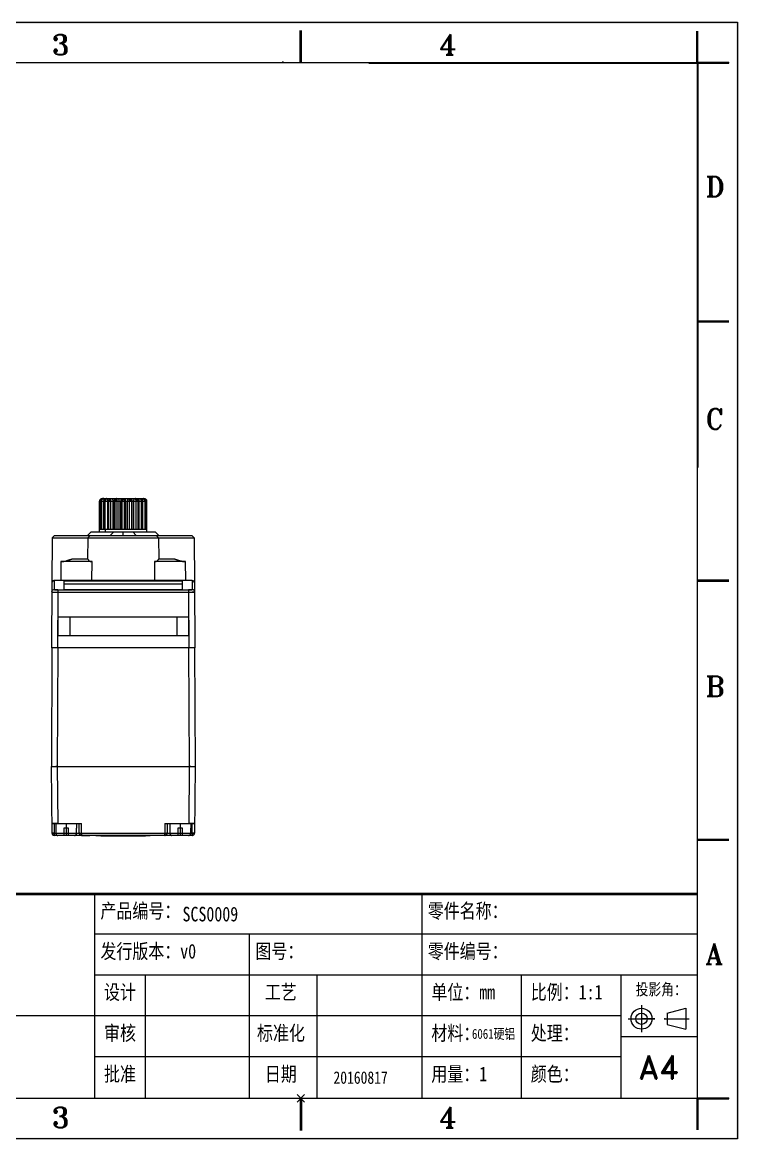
# Model space of a CAD drawing. Header units: inches. Extents: x 759 to 899, y 139 to 233.
# Drawn here: x 839 to 899.2, y 138.8 to 232.7 of the extents above; entities that cross this region are included whole.
import ezdxf

# ---------------------------------------------------------------- set-up
doc = ezdxf.new("R2010")
doc.units = ezdxf.units.IN
doc.header["$LTSCALE"] = 1.21
doc.header["$MEASUREMENT"] = 0
doc.header["$PDMODE"] = 3
doc.header["$PDSIZE"] = 0.3125
doc.layers.get('0').update_dxf_attribs({"linetype": 'CONTINUOUS'})
doc.layers.add('Layer1', color=7, linetype='CONTINUOUS')
doc.layers.add('图框', color=7, linetype='CONTINUOUS', lineweight=30)
doc.styles.add('ROMAND', font='romand.shx')
doc.styles.add('ROMANT', font='romant.shx')
doc.styles.get("Standard").update_dxf_attribs({"font": 'txt', "width": 0.8})

msp = doc.modelspace()

# ---------------------------------------------------------------- hatches: boundary and pattern name
at = {"lineweight": -3}
h = msp.add_hatch(color=256, dxfattribs=at)
h.paths.add_polyline_path([(758.965, 232.731), (899.19, 232.731), (899.19, 138.756), (758.965, 138.756)])
h.paths.add_polyline_path([(759.064, 232.632), (899.091, 232.632), (899.091, 138.854), (759.064, 138.854)], flags=16)
for points in [[(895.844, 231.993), (895.745, 231.993), (895.745, 229.385), (895.844, 229.385)], [(898.452, 229.385), (895.844, 229.385), (895.844, 229.287), (898.452, 229.287)], [(895.844, 142.102), (895.745, 142.102), (895.745, 139.494), (895.844, 139.494)], [(898.452, 142.2), (895.844, 142.2), (895.844, 142.102), (898.452, 142.102)]]:
    msp.add_hatch(color=256, dxfattribs=at).paths.add_polyline_path(points)

# ---------------------------------------------------------------- linework, layer by layer
for p, q in [((758.965, 232.731), (899.19, 232.731)), ((899.19, 232.731), (899.19, 138.756)), ((862.399, 229.336), (862.399, 232.042)), ((862.498, 229.336), (862.498, 232.042)), ((895.745, 229.385), (895.745, 231.993)), ((895.844, 229.287), (895.844, 231.993)), ((860.985, 229.385), (860.886, 229.385)), ((895.745, 229.385), (898.452, 229.385)), ((898.452, 229.287), (898.452, 229.385)), ((895.844, 229.287), (898.452, 229.287)), ((895.745, 207.613), (898.452, 207.613)), ((895.745, 207.515), (898.452, 207.515)), ((895.745, 185.792), (898.452, 185.792)), ((895.745, 185.694), (898.452, 185.694)), ((895.745, 163.972), (898.452, 163.972)), ((895.745, 163.873), (898.452, 163.873)), ((872.621, 159.42), (872.621, 142.2)), ((895.745, 155.976), (845.086, 155.976)), ((858.121, 152.532), (858.121, 155.976)), ((895.745, 152.532), (845.086, 152.532)), ((849.355, 152.532), (849.355, 142.2)), ((858.108, 152.532), (858.108, 142.2)), ((863.783, 152.532), (863.783, 142.2)), ((880.985, 152.532), (880.985, 142.2)), ((889.349, 152.532), (889.349, 142.2)), ((891.1, 149.981), (891.1, 147.727)), ((893.271, 149.331), (894.826, 149.735)), ((894.826, 149.735), (894.826, 147.973)), ((889.349, 149.088), (807.281, 149.088)), ((889.973, 148.854), (892.227, 148.854)), ((892.227, 148.854), (891.1, 148.854)), ((893.005, 148.854), (895.108, 148.854)), ((893.087, 148.854), (893.049, 148.854)), ((893.271, 149.331), (893.271, 148.378)), ((893.271, 148.378), (894.826, 147.973)), ((889.349, 147.366), (895.745, 147.366)), ((889.349, 145.644), (845.086, 145.644)), ((862.399, 142.151), (862.399, 139.445)), ((862.498, 142.151), (862.498, 139.445)), ((895.745, 142.102), (895.745, 139.494)), ((895.745, 142.102), (898.452, 142.102)), ((895.844, 142.2), (895.844, 139.494)), ((895.844, 142.2), (898.452, 142.2)), ((898.452, 142.102), (898.452, 142.2)), ((899.19, 138.756), (758.965, 138.756))]:
    msp.add_line(p, q, dxfattribs=at)
at = {"color": 0, "linetype": 'Continuous'}
for p, q in [((845.505, 189.833), (845.505, 192.433)), ((845.505, 192.433), (849.505, 192.433)), ((845.549, 192.433), (845.549, 190.033)), ((845.598, 190.033), (845.598, 192.433)), ((845.619, 190.033), (845.619, 192.433)), ((845.671, 192.433), (845.671, 190.033)), ((845.867, 192.633), (845.785, 192.633)), ((845.833, 192.632), (845.845, 192.633)), ((845.845, 192.633), (845.833, 192.632)), ((845.868, 190.033), (845.868, 192.433)), ((845.869, 192.633), (849.225, 192.633)), ((845.874, 190.033), (845.874, 192.433)), ((845.921, 192.623), (845.916, 192.616)), ((845.938, 192.633), (845.921, 192.623)), ((845.921, 192.623), (845.933, 192.632)), ((845.933, 192.632), (845.938, 192.633)), ((845.972, 192.433), (845.972, 190.033)), ((846.113, 192.633), (846.088, 192.632)), ((846.193, 192.433), (846.193, 190.033)), ((846.288, 190.033), (846.288, 192.433)), ((846.423, 192.433), (846.423, 190.033)), ((846.473, 192.624), (846.492, 192.633)), ((846.477, 192.628), (846.473, 192.624)), ((846.493, 192.633), (846.475, 192.632)), ((846.492, 192.633), (846.477, 192.628)), ((846.569, 192.632), (846.561, 192.633)), ((846.561, 192.633), (846.569, 192.632)), ((846.631, 192.433), (846.631, 190.033)), ((846.761, 190.033), (846.761, 192.433)), ((846.822, 190.033), (846.822, 192.433)), ((846.939, 192.628), (846.908, 192.613)), ((846.973, 192.633), (846.939, 192.628)), ((846.973, 192.633), (846.976, 192.619)), ((846.976, 192.619), (846.973, 192.633)), ((846.977, 192.599), (846.976, 192.619)), ((846.976, 192.614), (846.977, 192.599)), ((846.977, 192.599), (846.977, 192.587)), ((846.977, 192.587), (846.977, 192.599)), ((846.979, 192.537), (846.98, 192.433)), ((846.98, 192.433), (846.979, 192.537)), ((846.98, 192.433), (846.98, 190.033)), ((847.056, 192.629), (847.03, 192.633)), ((847.03, 192.633), (847.056, 192.629)), ((847.154, 190.033), (847.154, 192.433)), ((847.299, 190.033), (847.299, 192.433)), ((847.422, 190.033), (847.422, 192.433)), ((847.469, 192.614), (847.454, 192.591)), ((847.495, 192.632), (847.469, 192.614)), ((847.495, 192.632), (847.505, 192.633)), ((847.505, 192.633), (847.532, 192.622)), ((847.514, 192.632), (847.505, 192.633)), ((847.532, 192.622), (847.514, 192.632)), ((847.532, 192.622), (847.541, 192.614)), ((847.541, 192.614), (847.555, 192.592)), ((847.596, 192.623), (847.545, 192.633)), ((847.545, 192.633), (847.596, 192.623)), ((847.588, 192.433), (847.588, 190.033)), ((847.711, 190.033), (847.711, 192.433)), ((847.856, 190.033), (847.856, 192.433)), ((848.03, 192.433), (848.032, 192.573)), ((848.032, 192.573), (848.03, 192.433)), ((848.03, 190.033), (848.03, 192.433)), ((848.032, 192.573), (848.035, 192.624)), ((848.033, 192.603), (848.032, 192.573)), ((848.034, 192.613), (848.033, 192.603)), ((848.035, 192.624), (848.034, 192.613)), ((848.035, 192.624), (848.037, 192.633)), ((848.037, 192.633), (848.035, 192.624)), ((848.037, 192.633), (848.07, 192.628)), ((848.07, 192.628), (848.102, 192.614)), ((848.188, 192.433), (848.188, 190.033)), ((848.249, 190.033), (848.249, 192.433)), ((848.379, 192.433), (848.379, 190.033)), ((848.533, 192.627), (848.517, 192.633)), ((848.517, 192.633), (848.532, 192.628)), ((848.54, 192.622), (848.533, 192.627)), ((848.533, 192.627), (848.54, 192.622)), ((848.553, 192.605), (848.54, 192.622)), ((848.54, 192.622), (848.553, 192.605)), ((848.567, 192.571), (848.554, 192.603)), ((848.554, 192.603), (848.568, 192.571)), ((848.587, 190.033), (848.587, 192.433)), ((848.722, 192.433), (848.721, 192.444)), ((848.722, 192.433), (848.722, 190.033)), ((848.817, 192.433), (848.817, 190.033)), ((849.038, 190.033), (849.038, 192.433)), ((849.077, 192.632), (849.072, 192.633)), ((849.072, 192.633), (849.077, 192.632)), ((849.088, 192.623), (849.077, 192.632)), ((849.077, 192.632), (849.088, 192.623)), ((849.088, 192.623), (849.094, 192.616)), ((849.127, 192.487), (849.136, 192.433)), ((849.136, 192.433), (849.136, 190.033)), ((849.142, 190.033), (849.142, 192.433)), ((849.177, 192.632), (849.165, 192.633)), ((849.165, 192.633), (849.177, 192.632)), ((849.251, 192.632), (849.316, 192.618)), ((849.316, 192.618), (849.362, 192.596)), ((849.339, 190.033), (849.339, 192.433)), ((849.381, 192.487), (849.391, 192.435)), ((849.391, 192.433), (849.391, 190.033)), ((849.412, 192.433), (849.411, 192.447)), ((849.412, 190.033), (849.412, 192.433)), ((849.461, 190.033), (849.461, 192.433)), ((849.505, 192.433), (849.504, 192.445)), ((849.505, 189.833), (849.505, 192.433)), ((844.805, 189.833), (844.505, 189.533)), ((844.805, 189.833), (850.205, 189.833)), ((849.505, 190.033), (845.505, 190.033)), ((846.021, 189.833), (846.021, 190.033)), ((846.705, 189.833), (846.405, 189.533)), ((847.505, 189.533), (847.505, 189.833)), ((848.305, 189.833), (848.605, 189.533)), ((850.205, 189.833), (850.505, 189.533)), ((841.524, 189.333), (841.504, 185.534)), ((841.725, 189.533), (841.524, 189.333)), ((841.524, 189.333), (853.486, 189.333)), ((841.725, 189.533), (853.285, 189.533)), ((844.524, 189.333), (844.514, 187.533)), ((844.725, 189.533), (844.524, 189.333)), ((850.285, 189.533), (850.486, 189.333)), ((850.486, 189.333), (850.496, 187.533)), ((853.285, 189.533), (853.486, 189.333)), ((853.486, 189.333), (853.506, 185.534)), ((842.254, 187.333), (842.246, 185.733)), ((842.431, 187.344), (842.254, 187.333)), ((842.254, 187.333), (842.431, 187.344)), ((844.883, 187.333), (842.254, 187.333)), ((844.541, 187.533), (843.169, 187.533)), ((844.876, 185.733), (844.883, 187.333)), ((850.127, 187.333), (850.134, 185.733)), ((852.756, 187.333), (850.127, 187.333)), ((850.338, 187.379), (850.276, 187.353)), ((850.393, 187.419), (850.359, 187.392)), ((850.359, 187.392), (850.393, 187.419)), ((850.393, 187.419), (850.423, 187.451)), ((851.841, 187.533), (850.468, 187.533)), ((852.756, 187.333), (852.58, 187.343)), ((852.58, 187.343), (852.756, 187.333)), ((852.763, 185.733), (852.756, 187.333)), ((841.504, 185.534), (841.475, 180.083)), ((841.704, 185.732), (841.7, 184.987)), ((841.704, 185.733), (841.704, 185.732)), ((853.306, 185.733), (841.704, 185.733)), ((853.306, 185.732), (841.704, 185.732)), ((842.505, 185.675), (842.505, 184.994)), ((852.505, 185.675), (842.505, 185.675)), ((842.505, 185.476), (852.505, 185.476)), ((852.505, 184.994), (852.505, 185.675)), ((853.306, 185.733), (853.306, 185.732)), ((853.306, 185.732), (853.31, 184.987)), ((853.506, 185.534), (853.535, 180.083)), ((841.517, 184.781), (841.5, 184.789)), ((841.5, 184.789), (841.517, 184.781)), ((841.702, 184.983), (841.7, 184.987)), ((841.7, 184.987), (841.701, 184.983)), ((842, 184.755), (841.975, 180.083)), ((842, 184.953), (842, 184.755)), ((842, 184.953), (853.01, 184.953)), ((842, 184.755), (853.01, 184.755)), ((842.505, 184.994), (852.505, 184.994)), ((853.01, 184.953), (853.01, 184.755)), ((853.01, 184.755), (853.035, 180.083)), ((853.309, 184.762), (853.364, 184.766)), ((853.364, 184.766), (853.309, 184.762)), ((853.364, 184.766), (853.401, 184.769)), ((853.401, 184.769), (853.364, 184.766)), ((853.401, 184.769), (853.445, 184.773)), ((853.445, 184.773), (853.401, 184.769)), ((853.445, 184.773), (853.469, 184.775)), ((853.469, 184.775), (853.445, 184.773)), ((853.469, 184.775), (853.493, 184.781)), ((853.493, 184.781), (853.469, 184.775)), ((853.493, 184.781), (853.51, 184.789)), ((853.51, 184.789), (853.493, 184.781)), ((842.005, 182.683), (842.005, 181.083)), ((842.005, 182.683), (853.005, 182.683)), ((843.005, 182.683), (843.005, 181.083)), ((852.005, 182.683), (852.005, 181.083)), ((853.005, 182.683), (853.005, 181.083)), ((853.005, 181.083), (842.005, 181.083)), ((841.505, 180.083), (841.461, 170.083)), ((853.535, 180.083), (841.475, 180.083)), ((841.492, 180.083), (841.477, 180.083)), ((841.549, 180.083), (841.492, 180.083)), ((841.566, 180.083), (841.549, 180.083)), ((841.589, 180.083), (841.566, 180.083)), ((841.62, 180.083), (841.589, 180.083)), ((841.624, 180.083), (841.62, 180.083)), ((841.636, 180.083), (841.624, 180.083)), ((841.702, 180.083), (841.636, 180.083)), ((841.753, 180.083), (841.702, 180.083)), ((841.822, 180.083), (841.753, 180.083)), ((841.846, 180.083), (841.822, 180.083)), ((841.932, 180.083), (841.846, 180.083)), ((841.943, 180.083), (841.932, 180.083)), ((841.975, 180.083), (841.943, 180.083)), ((842.005, 180.083), (841.961, 170.083)), ((853.005, 180.083), (853.049, 170.083)), ((853.067, 180.083), (853.035, 180.083)), ((853.078, 180.083), (853.067, 180.083)), ((853.164, 180.083), (853.078, 180.083)), ((853.188, 180.083), (853.164, 180.083)), ((853.256, 180.083), (853.188, 180.083)), ((853.308, 180.083), (853.256, 180.083)), ((853.374, 180.083), (853.308, 180.083)), ((853.386, 180.083), (853.374, 180.083)), ((853.39, 180.083), (853.386, 180.083)), ((853.421, 180.083), (853.39, 180.083)), ((853.444, 180.083), (853.421, 180.083)), ((853.461, 180.083), (853.444, 180.083)), ((853.488, 180.083), (853.461, 180.083)), ((853.517, 180.083), (853.488, 180.083)), ((853.505, 180.083), (853.549, 170.083)), ((853.535, 180.083), (853.517, 180.083)), ((841.454, 170.083), (853.556, 170.083)), ((841.454, 170.083), (841.503, 164.481)), ((841.454, 170.083), (841.461, 170.083)), ((841.461, 170.083), (841.471, 170.083)), ((841.471, 170.083), (841.476, 170.083)), ((841.476, 170.083), (841.484, 170.083)), ((841.484, 170.083), (841.521, 170.083)), ((841.521, 170.083), (841.826, 170.083)), ((841.826, 170.083), (841.911, 170.083)), ((841.832, 170.083), (841.827, 170.083)), ((841.918, 170.083), (841.832, 170.083)), ((841.911, 170.083), (841.954, 170.083)), ((841.954, 170.083), (841.918, 170.083)), ((841.954, 170.083), (841.996, 165.283)), ((841.961, 170.083), (841.954, 170.083)), ((853.056, 170.083), (853.014, 165.283)), ((853.056, 170.083), (853.049, 170.083)), ((853.056, 170.083), (853.099, 170.083)), ((853.092, 170.083), (853.056, 170.083)), ((853.178, 170.083), (853.092, 170.083)), ((853.099, 170.083), (853.184, 170.083)), ((853.183, 170.083), (853.178, 170.083)), ((853.184, 170.083), (853.489, 170.083)), ((853.489, 170.083), (853.534, 170.083)), ((853.556, 170.083), (853.507, 164.481)), ((853.534, 170.083), (853.539, 170.083)), ((853.539, 170.083), (853.549, 170.083)), ((853.549, 170.083), (853.554, 170.083)), ((841.496, 165.283), (844.005, 165.283)), ((841.513, 165.283), (841.496, 165.283)), ((841.703, 164.483), (841.503, 164.481)), ((841.503, 164.481), (841.513, 164.481)), ((841.868, 165.283), (841.513, 165.283)), ((841.513, 164.481), (841.562, 164.482)), ((841.562, 164.482), (841.642, 164.483)), ((841.642, 164.483), (841.703, 164.483)), ((841.696, 165.283), (841.703, 164.483)), ((841.703, 164.483), (841.853, 164.483)), ((841.703, 164.283), (841.703, 164.483)), ((841.703, 164.483), (841.703, 164.435)), ((841.83, 165.283), (841.83, 164.883)), ((841.853, 164.883), (841.83, 164.883)), ((841.853, 164.433), (841.853, 164.883)), ((841.996, 165.283), (841.868, 165.283)), ((842.905, 164.883), (842.505, 164.883)), ((842.505, 164.883), (842.505, 164.283)), ((842.505, 164.483), (842.905, 164.483)), ((842.705, 165.283), (842.705, 164.283)), ((842.905, 164.283), (842.905, 164.883)), ((843.58, 164.883), (843.557, 164.883)), ((843.557, 164.883), (843.557, 164.433)), ((843.557, 164.483), (843.805, 164.483)), ((843.58, 165.283), (843.58, 164.883)), ((843.805, 164.483), (843.805, 165.283)), ((843.814, 164.483), (843.864, 164.482)), ((843.864, 164.482), (843.814, 164.483)), ((843.864, 164.482), (843.944, 164.481)), ((843.946, 165.283), (844.001, 165.283)), ((844.001, 165.283), (844.005, 165.283)), ((844.005, 164.283), (844.005, 165.283)), ((844.005, 164.481), (851.005, 164.481)), ((844.005, 164.481), (844.005, 164.433)), ((851.005, 165.283), (853.514, 165.283)), ((851.005, 165.283), (851.005, 164.283)), ((851.005, 165.283), (851.009, 165.283)), ((851.005, 164.434), (851.005, 164.481)), ((851.009, 165.283), (851.063, 165.283)), ((851.066, 164.481), (851.146, 164.482)), ((851.146, 164.482), (851.196, 164.483)), ((851.196, 164.483), (851.146, 164.482)), ((851.205, 165.283), (851.205, 164.483)), ((851.205, 164.483), (851.453, 164.483)), ((851.43, 165.283), (851.43, 164.883)), ((851.453, 164.883), (851.43, 164.883)), ((851.453, 164.433), (851.453, 164.883)), ((852.505, 164.883), (852.105, 164.883)), ((852.105, 164.883), (852.105, 164.283)), ((852.105, 164.483), (852.505, 164.483)), ((852.305, 165.283), (852.305, 164.283)), ((852.505, 164.283), (852.505, 164.883)), ((853.142, 165.283), (853.014, 165.283)), ((853.497, 165.283), (853.142, 165.283)), ((853.18, 164.883), (853.157, 164.883)), ((853.157, 164.883), (853.157, 164.433)), ((853.157, 164.483), (853.307, 164.483)), ((853.18, 165.283), (853.18, 164.883)), ((853.307, 164.483), (853.314, 165.283)), ((853.507, 164.481), (853.307, 164.483)), ((853.307, 164.483), (853.307, 164.283)), ((853.307, 164.436), (853.307, 164.483)), ((853.307, 164.483), (853.368, 164.483)), ((853.368, 164.483), (853.448, 164.482)), ((853.448, 164.482), (853.497, 164.481)), ((853.514, 165.283), (853.497, 165.283)), ((853.497, 164.481), (853.507, 164.481)), ((841.703, 164.409), (841.703, 164.355)), ((841.703, 164.355), (841.703, 164.342)), ((841.703, 164.331), (841.703, 164.304)), ((843.402, 164.283), (841.703, 164.283)), ((842.505, 164.433), (841.853, 164.433)), ((841.86, 164.388), (841.853, 164.433)), ((842.008, 164.283), (841.959, 164.291)), ((842.505, 164.433), (842.505, 164.291)), ((842.505, 164.291), (842.505, 164.283)), ((843.557, 164.433), (842.905, 164.433)), ((842.905, 164.388), (842.905, 164.433)), ((842.905, 164.291), (842.905, 164.388)), ((842.905, 164.283), (842.905, 164.291)), ((843.451, 164.291), (843.402, 164.283)), ((851.573, 164.283), (843.437, 164.283)), ((844.005, 164.408), (844.005, 164.355)), ((844.005, 164.355), (844.005, 164.341)), ((844.005, 164.331), (844.005, 164.304)), ((844.019, 164.283), (844.019, 164.246)), ((844.694, 164.246), (844.019, 164.246)), ((844.694, 164.283), (844.694, 164.246)), ((845.212, 164.283), (845.212, 164.246)), ((849.785, 164.246), (845.212, 164.246)), ((845.267, 164.283), (845.268, 164.246)), ((845.267, 164.246), (845.267, 164.283)), ((845.63, 164.246), (845.63, 164.223)), ((849.38, 164.223), (845.63, 164.223)), ((846.697, 164.283), (846.697, 164.246)), ((847.364, 164.283), (847.364, 164.246)), ((848.495, 164.283), (848.495, 164.246)), ((849.38, 164.246), (849.38, 164.223)), ((849.726, 164.283), (849.726, 164.246)), ((849.782, 164.246), (849.782, 164.283)), ((849.785, 164.283), (849.785, 164.246)), ((851.005, 164.354), (851.005, 164.408)), ((851.005, 164.342), (851.005, 164.354)), ((851.005, 164.303), (851.005, 164.33)), ((852.105, 164.433), (851.453, 164.433)), ((851.46, 164.388), (851.453, 164.433)), ((851.608, 164.283), (851.559, 164.291)), ((853.307, 164.283), (851.608, 164.283)), ((852.105, 164.433), (852.105, 164.291)), ((852.105, 164.291), (852.105, 164.283)), ((853.157, 164.433), (852.505, 164.433)), ((852.505, 164.388), (852.505, 164.433)), ((852.505, 164.291), (852.505, 164.388)), ((852.505, 164.283), (852.505, 164.291)), ((853.051, 164.291), (853.002, 164.283)), ((853.307, 164.354), (853.307, 164.409)), ((853.307, 164.343), (853.307, 164.354)), ((853.307, 164.304), (853.307, 164.33))]:
    msp.add_line(p, q, dxfattribs=at)
at = {"lineweight": -3, "const_width": 0.0984}
msp.add_lwpolyline([(762.409, 142.151), (895.795, 142.151), (895.795, 229.336), (762.409, 229.336)], close=True, dxfattribs=at)
at = {"color": 0, "linetype": 'Continuous'}
for points in [[(845.785, 192.633), (845.755, 192.632), (845.727, 192.629), (845.7, 192.624), (845.675, 192.618), (845.652, 192.611), (845.63, 192.602), (845.61, 192.592), (845.593, 192.581), (845.576, 192.57), (845.562, 192.557), (845.549, 192.544), (845.537, 192.53), (845.527, 192.514), (845.519, 192.499), (845.513, 192.482), (845.508, 192.464), (845.505, 192.445), (845.505, 192.433)], [(845.603, 192.473), (845.599, 192.455), (845.598, 192.436), (845.598, 192.433)], [(845.869, 192.633), (845.837, 192.632), (845.806, 192.628), (845.777, 192.622), (845.749, 192.614), (845.723, 192.603), (845.699, 192.591), (845.678, 192.577), (845.659, 192.562), (845.643, 192.546), (845.629, 192.529), (845.618, 192.511), (845.609, 192.492), (845.603, 192.473)], [(845.877, 192.487), (845.871, 192.467), (845.868, 192.447), (845.868, 192.433)], [(846.088, 192.632), (846.064, 192.629), (846.04, 192.624), (846.017, 192.618), (845.995, 192.609), (845.975, 192.599), (845.955, 192.587), (845.937, 192.574), (845.921, 192.559), (845.907, 192.543), (845.895, 192.525), (845.884, 192.507), (845.877, 192.487)], [(846.296, 192.489), (846.292, 192.47), (846.289, 192.451), (846.288, 192.433)], [(846.475, 192.632), (846.454, 192.629), (846.433, 192.624), (846.414, 192.617), (846.395, 192.609), (846.378, 192.598), (846.362, 192.586), (846.347, 192.573), (846.334, 192.558), (846.322, 192.542), (846.311, 192.525), (846.303, 192.508), (846.296, 192.489)], [(848.554, 192.63), (848.535, 192.632), (848.516, 192.633)], [(848.721, 192.444), (848.72, 192.457), (848.718, 192.469), (848.715, 192.483), (848.711, 192.496), (848.707, 192.508), (848.701, 192.521), (848.694, 192.533), (848.686, 192.545), (848.678, 192.557), (848.668, 192.568), (848.657, 192.579), (848.645, 192.589), (848.633, 192.598), (848.619, 192.606), (848.604, 192.614), (848.589, 192.62), (848.572, 192.625), (848.554, 192.63)], [(848.942, 192.63), (848.919, 192.632), (848.897, 192.633)], [(849.136, 192.48), (849.131, 192.493), (849.125, 192.507), (849.118, 192.521), (849.11, 192.534), (849.1, 192.546), (849.089, 192.559), (849.077, 192.57), (849.064, 192.581), (849.049, 192.591), (849.034, 192.6), (849.018, 192.608), (849, 192.615), (848.982, 192.621), (848.963, 192.626), (848.942, 192.63)], [(849.141, 192.452), (849.139, 192.466), (849.136, 192.48)], [(849.404, 192.482), (849.398, 192.499), (849.39, 192.515), (849.379, 192.531), (849.368, 192.545), (849.355, 192.559), (849.34, 192.571), (849.324, 192.583), (849.307, 192.593), (849.288, 192.603), (849.268, 192.611), (849.246, 192.618), (849.223, 192.624), (849.197, 192.629), (849.17, 192.632), (849.141, 192.633)], [(849.142, 192.433), (849.142, 192.438), (849.141, 192.452)], [(849.504, 192.445), (849.502, 192.464), (849.497, 192.482), (849.491, 192.499), (849.482, 192.514), (849.473, 192.53), (849.461, 192.544), (849.448, 192.557), (849.434, 192.57), (849.417, 192.581), (849.399, 192.592), (849.38, 192.602), (849.358, 192.611), (849.335, 192.618), (849.31, 192.624), (849.283, 192.629), (849.255, 192.632), (849.225, 192.633)], [(849.411, 192.447), (849.409, 192.465), (849.404, 192.482)]]:
    msp.add_lwpolyline(points, dxfattribs=at)
at = {"lineweight": -3}
for radius in [0.881, 0.477]:
    msp.add_circle((891.1, 148.854), radius, dxfattribs=at)
at = {"color": 0, "linetype": 'Continuous'}
for centre, radius, start, end in [((845.78, 192.432), 0.161, 173.33852, 179.72343), ((845.773, 192.391), 0.24, 121.41348, 123.10157), ((845.777, 192.383), 0.249, 109.50489, 121.34853), ((845.785, 192.355), 0.278, 89.9992, 95.41914), ((845.846, 192.566), 0.0676, 101.04758, 104.88745), ((846.041, 192.433), 0.167, 173.70063, 179.8381), ((846.227, 192.435), 0.256, 176.81831, 180.3799), ((846.113, 192.348), 0.286, 90.00109, 95.5394), ((846.12, 192.612), 0.0686, 16.47809, 17.54499), ((841.599, 192.433), 4.594, 0.00431, 0.26505), ((846.482, 192.433), 0.194, 174.69196, 179.97401), ((846.497, 192.433), 0.2, 168, 180), ((846.498, 192.433), 0.201, 173.97859, 175.19564), ((846.498, 192.433), 0.202, 168.02812, 173.97678), ((846.494, 192.422), 0.211, 91.68456, 95.83382), ((846.494, 192.425), 0.208, 90.10388, 91.68499), ((846.494, 192.61), 0.023, 90.01343, 93.89003), ((846.056, 192.433), 0.574, 359.99546, 2.08153), ((846.968, 192.433), 0.207, 175.37405, 179.99472), ((846.97, 192.433), 0.208, 174.20501, 175.3788), ((846.954, 192.449), 0.184, 90.01551, 96.27926), ((846.974, 192.519), 0.114, 90.07972, 99.29119), ((846.787, 192.598), 0.19, 4.75006, 6.40729), ((842.589, 192.444), 4.391, 1.21624, 1.8709), ((844.441, 192.491), 2.538, 1.03257, 2.16524), ((846.835, 192.433), 0.319, 359.97019, 7.46312), ((847.538, 192.433), 0.24, 175.00319, 180.00009), ((847.473, 192.433), 0.238, 359.96659, 15.02894), ((848.18, 192.433), 0.324, 177.05511, 180.00457), ((848.176, 192.433), 0.32, 176.28725, 177.05104), ((848.036, 192.519), 0.114, 81.83845, 89.94636), ((848.056, 192.449), 0.184, 83.72074, 89.98449), ((848.056, 192.446), 0.187, 71.38512, 83.73097), ((847.915, 192.432), 0.274, 0.20247, 7.50246), ((847.921, 192.433), 0.267, 0.07724, 7.56497), ((848.041, 192.433), 0.208, 0.02145, 17.30885), ((848.955, 192.433), 0.576, 178.34662, 180.00286), ((848.948, 192.433), 0.568, 177.91416, 178.34392), ((848.516, 192.423), 0.21, 84.13179, 89.98504), ((848.516, 192.61), 0.0227, 86.45754, 89.99114), ((848.507, 192.589), 0.0459, 55.20378, 56.92612), ((848.463, 192.553), 0.104, 28.92651, 30.21185), ((848.467, 192.555), 0.099, 29.08098, 30.43644), ((848.514, 192.433), 0.199, 11.95063, 23.99372), ((848.511, 192.433), 0.202, 6.02367, 11.97207), ((848.512, 192.433), 0.201, 0.03306, 11.98605), ((848.513, 192.433), 0.2, 0, 12), ((848.529, 192.433), 0.193, 359.97764, 4.82377), ((848.897, 192.347), 0.286, 84.70394, 89.99967), ((848.749, 192.431), 0.29, 0.39866, 3.93677), ((849.164, 192.566), 0.0676, 75.17458, 78.953), ((849.225, 192.357), 0.277, 84.55679, 89.99836), ((849.238, 192.392), 0.238, 56.92081, 58.62414), ((842.202, 189.411), 2.08, 276.31395, 278.12081), ((842.207, 189.391), 2.059, 276.23278, 278.05802), ((842.173, 189.621), 2.292, 278.10422, 278.77357), ((842.186, 189.543), 2.213, 278.04539, 278.73858), ((842.148, 189.78), 2.453, 278.78387, 280.79187), ((842.167, 189.669), 2.341, 278.73786, 280.84284), ((842.126, 189.9), 2.575, 280.77861, 281.08007), ((842.136, 189.839), 2.513, 280.81191, 281.12078), ((842.107, 189.991), 2.668, 281.08564, 282.2973), ((842.114, 189.945), 2.622, 281.12754, 282.36071), ((842.074, 190.146), 2.827, 282.2963, 283.33927), ((842.074, 190.128), 2.809, 282.3595, 283.40892), ((842.048, 190.239), 2.923, 283.40308, 283.54687), ((842.052, 190.238), 2.921, 283.33445, 283.47833), ((844.79, 187.608), 0.257, 227.17785, 231.06856), ((844.786, 187.601), 0.249, 226.932, 230.94961), ((844.802, 187.622), 0.275, 231.09154, 236.62928), ((844.798, 187.617), 0.269, 230.97694, 236.6523), ((844.812, 187.638), 0.294, 236.60036, 239.34602), ((844.81, 187.634), 0.29, 236.61882, 239.40596), ((844.824, 187.658), 0.317, 239.38575, 245.14899), ((844.823, 187.657), 0.317, 239.45295, 245.22942), ((844.834, 187.681), 0.343, 245.17737, 246.85653), ((844.833, 187.677), 0.339, 245.10507, 246.80199), ((844.845, 187.706), 0.37, 246.9044, 252.28454), ((844.843, 187.702), 0.365, 246.8761, 252.32375), ((850.131, 187.934), 0.601, 269.60713, 273.56344), ((850.136, 187.885), 0.552, 269.07144, 273.37999), ((850.135, 187.869), 0.536, 273.5928, 276.33556), ((850.139, 187.834), 0.501, 273.40586, 276.33925), ((850.139, 187.828), 0.495, 276.33791, 279.01316), ((850.142, 187.801), 0.468, 276.34225, 279.17036), ((850.146, 187.787), 0.454, 279.01162, 281.91147), ((850.147, 187.774), 0.44, 279.17045, 282.16111), ((850.154, 187.742), 0.408, 282.13641, 287.47699), ((850.156, 187.742), 0.407, 281.87636, 287.13492), ((850.203, 187.628), 0.283, 298.42272, 303.34124), ((841.704, 185.533), 0.2, 89.9931, 179.7099), ((841.702, 185.533), 0.198, 163.34547, 179.68424), ((841.7, 185.533), 0.197, 170.8058, 179.65577), ((841.705, 185.533), 0.202, 163.61596, 173.20412), ((841.708, 185.532), 0.204, 167.10795, 168.09781), ((841.709, 185.532), 0.205, 157.60514, 167.105), ((841.7, 185.534), 0.196, 160.24798, 163.34374), ((841.702, 185.534), 0.197, 156.52672, 160.46441), ((841.701, 185.533), 0.197, 156.22143, 160.24579), ((841.707, 185.532), 0.203, 150.55559, 157.61808), ((841.703, 185.534), 0.199, 154.45563, 156.52646), ((841.702, 185.533), 0.198, 154.26499, 156.22334), ((841.704, 185.534), 0.2, 149.84369, 150.53944), ((841.7, 185.538), 0.194, 132.83537, 136.13084), ((841.698, 185.539), 0.192, 131.40895, 132.83188), ((841.697, 185.541), 0.19, 128.55981, 131.41198), ((841.694, 185.545), 0.184, 122.50245, 128.57571), ((841.691, 185.549), 0.18, 121.04923, 122.48273), ((841.69, 185.551), 0.178, 119.56483, 121.04887), ((853.306, 185.533), 0.2, 0.2901, 90.00746), ((853.306, 185.531), 0.201, 66.23508, 90.01457), ((853.307, 185.532), 0.2, 42.3461, 66.24241), ((853.32, 185.551), 0.178, 59.11999, 60.48437), ((853.316, 185.545), 0.184, 50.59009, 59.07949), ((853.312, 185.54), 0.19, 48.12329, 50.6257), ((853.31, 185.538), 0.194, 43.98956, 48.11912), ((853.308, 185.533), 0.198, 5.59735, 42.38402), ((853.308, 185.535), 0.197, 37.33999, 39.38003), ((853.307, 185.534), 0.199, 35.25537, 37.34004), ((853.305, 185.533), 0.201, 16.90619, 32.80422), ((853.306, 185.534), 0.2, 29.36797, 30.20573), ((853.303, 185.532), 0.203, 22.3937, 29.35253), ((853.301, 185.532), 0.205, 11.81045, 22.40636), ((853.309, 185.533), 0.197, 12.29178, 18.50681), ((853.303, 185.532), 0.203, 9.79353, 11.80341), ((853.304, 185.532), 0.202, 9.16746, 9.79236), ((853.31, 185.533), 0.196, 0.30994, 9.20545), ((853.307, 185.533), 0.199, 0.30418, 5.67372), ((842.012, 191.89), 7.135, 268.91565, 269.89967), ((842.011, 191.72), 6.965, 268.90408, 269.91204), ((852.998, 191.854), 7.099, 270.09923, 271.13648), ((853, 191.681), 6.926, 270.08632, 271.14946), ((853.01, 190.977), 6.222, 271.17967, 271.46353), ((853.013, 190.889), 6.134, 271.17446, 271.46242), ((852.972, 192.38), 7.625, 271.48053, 272.16052), ((852.973, 192.356), 7.601, 271.48051, 272.1626), ((853.111, 188.868), 4.111, 272.07812, 272.75715), ((853.111, 188.854), 4.097, 272.07759, 272.75894), ((853.313, 184.788), 0.197, 0.316, 7.30154), ((853.314, 184.788), 0.196, 0.32193, 7.35519), ((841.704, 164.483), 0.201, 180.53052, 192.37552), ((841.703, 164.483), 0.2, 180.49028, 270.00972), ((841.701, 164.483), 0.197, 180.50157, 182.47013), ((844.005, 164.483), 0.2, 179.99016, 270.00984), ((843.828, 164.805), 0.323, 266.03174, 267.63498), ((843.954, 173.184), 8.703, 269.4085, 269.93118), ((843.998, 181.462), 16.981, 269.81756, 270.02459), ((844.009, 189.753), 25.272, 269.85176, 269.99087), ((851.005, 164.483), 0.2, 269.99016, 0.00984), ((851.012, 181.462), 16.981, 269.97541, 270.18244), ((851.001, 189.753), 25.272, 270.00913, 270.14824), ((851.056, 173.184), 8.702, 270.06881, 270.59147), ((851.182, 164.805), 0.323, 272.36503, 273.96828), ((851.008, 164.483), 0.197, 358.05635, 359.99846), ((853.307, 164.483), 0.2, 269.99028, 359.50972), ((853.306, 164.483), 0.201, 347.64045, 359.46963), ((853.309, 164.483), 0.197, 357.52981, 359.49842), ((841.703, 164.482), 0.199, 265.70957, 269.99326), ((839.012, 164.42), 2.692, 359.78214, 0.33502), ((838.35, 164.323), 3.353, 0.14563, 0.33182), ((843.011, 164.294), 1.308, 179.57823, 180.12463), ((842.494, 164.293), 0.791, 180.11438, 180.73491), ((842, 164.433), 0.147, 180.04151, 197.9894), ((842.001, 164.434), 0.148, 198.04026, 216.29895), ((842.002, 164.434), 0.15, 216.3045, 220.29066), ((842.004, 164.435), 0.151, 220.28323, 222.3213), ((842.004, 164.436), 0.152, 222.32287, 234.37307), ((842.007, 164.439), 0.156, 234.4291, 251.14259), ((842.006, 164.438), 0.155, 234.36039, 251.19389), ((842.007, 164.44), 0.157, 251.11147, 252.31612), ((842.006, 164.437), 0.153, 251.20753, 252.44241), ((842.008, 164.444), 0.161, 252.37405, 269.99695), ((843.402, 164.443), 0.16, 269.94472, 287.9318), ((841.314, 164.418), 2.691, 359.7919, 0.32266), ((840.648, 164.323), 3.357, 0.13723, 0.31568), ((845.331, 164.294), 1.326, 179.58935, 180.1218), ((844.807, 164.293), 0.803, 180.11159, 180.71743), ((853.719, 164.418), 2.714, 179.66697, 180.21295), ((854.507, 164.322), 3.502, 179.66814, 179.86872), ((849.641, 164.294), 1.364, 359.88813, 0.38659), ((850.175, 164.293), 0.83, 359.31702, 359.89885), ((851.005, 164.482), 0.199, 270.00704, 274.37881), ((851.6, 164.433), 0.147, 180.04151, 197.9894), ((851.601, 164.434), 0.148, 198.04026, 216.29895), ((851.602, 164.434), 0.15, 216.3045, 220.29066), ((851.604, 164.435), 0.151, 220.28323, 222.3213), ((851.604, 164.436), 0.152, 222.32287, 234.37307), ((851.607, 164.439), 0.156, 234.4291, 251.14259), ((851.606, 164.438), 0.155, 234.36039, 251.19389), ((851.607, 164.44), 0.157, 251.11147, 252.31612), ((851.606, 164.437), 0.153, 251.20753, 252.44241), ((851.608, 164.444), 0.161, 252.37405, 269.99695), ((853.002, 164.443), 0.16, 269.94472, 287.9318), ((856.031, 164.42), 2.724, 179.65395, 180.22181), ((856.816, 164.322), 3.509, 179.65145, 179.86095), ((851.962, 164.294), 1.345, 359.88566, 0.39624), ((852.489, 164.293), 0.818, 359.30126, 359.89648), ((853.307, 164.482), 0.199, 270.00674, 274.29045)]:
    msp.add_arc(centre, radius, start, end, dxfattribs=at)
for points, start_tangent, end_tangent in [([(845.549, 192.433), (845.556, 192.481), (845.578, 192.528), (845.61, 192.567), (845.659, 192.602), (845.714, 192.624), (845.758, 192.632)], (-0.005686, 0.999984), (0.995526, 0.094493)), ([(845.642, 192.592), (845.589, 192.544), (845.558, 192.487), (845.549, 192.433)], (-0.837691, -0.546145), (0.013098, -0.999914)), ([(845.62, 192.451), (845.629, 192.488), (845.66, 192.542), (845.713, 192.589), (845.783, 192.621), (845.869, 192.633)], (0.115624, 0.993293), (1, 0.000128)), ([(845.869, 192.633), (845.786, 192.622), (845.716, 192.591), (845.661, 192.543), (845.629, 192.487)], (-1, -0.000076), (-0.334284, -0.942472)), ([(845.869, 192.633), (845.803, 192.622), (845.749, 192.592), (845.704, 192.544), (845.678, 192.487), (845.671, 192.433)], (-1, -0.000063), (0.015196, -0.999885)), ([(845.785, 192.633), (845.707, 192.622), (845.694, 192.618)], (-1, -0.000054), (-0.942256, -0.334893)), ([(845.875, 192.451), (845.883, 192.488), (845.913, 192.542), (845.964, 192.589), (846.031, 192.621), (846.113, 192.633)], (0.109411, 0.993997), (1, 0.000104)), ([(845.888, 192.514), (845.894, 192.551), (845.906, 192.595), (845.921, 192.623)], (0.117596, 0.993062), (0.662722, 0.748865)), ([(845.916, 192.616), (845.906, 192.595), (845.894, 192.551), (845.888, 192.514)], (-0.5382, -0.842817), (-0.117595, -0.993062)), ([(846.113, 192.633), (846.066, 192.622), (846.027, 192.592), (845.995, 192.544), (845.977, 192.487), (845.972, 192.433)], (-1, -0.000085), (0.015806, -0.999875)), ([(845.972, 192.449), (845.976, 192.481), (845.989, 192.528), (846.008, 192.567), (846.038, 192.602), (846.071, 192.624), (846.113, 192.633)], (0.055302, 0.99847), (1, 0)), ([(846.193, 192.454), (846.193, 192.495), (846.192, 192.551), (846.19, 192.595), (846.188, 192.623), (846.186, 192.632)], (-0.004551, 0.99999), (-0.283689, 0.958916)), ([(846.186, 192.632), (846.188, 192.623), (846.19, 192.595), (846.192, 192.551), (846.193, 192.495), (846.193, 192.454)], (0.283691, -0.958916), (0.004551, -0.99999)), ([(846.289, 192.451), (846.296, 192.488), (846.322, 192.542), (846.365, 192.589), (846.423, 192.621), (846.488, 192.633)], (0.092383, 0.995724), (0.999568, 0.029387)), ([(846.473, 192.624), (846.47, 192.622), (846.451, 192.592), (846.435, 192.544), (846.425, 192.487), (846.423, 192.433)], (-0.767894, -0.640577), (0.014869, -0.999889)), ([(846.423, 192.433), (846.425, 192.481), (846.431, 192.528), (846.441, 192.567), (846.456, 192.602), (846.472, 192.624), (846.473, 192.624)], (-0.006421, 0.999979), (0.765382, 0.643576)), ([(846.569, 192.632), (846.583, 192.623), (846.602, 192.595), (846.617, 192.551), (846.627, 192.495), (846.63, 192.454)], (0.952209, -0.305447), (0.036402, -0.999337)), ([(846.762, 192.454), (846.771, 192.495), (846.798, 192.551), (846.841, 192.595), (846.894, 192.623), (846.934, 192.632)], (0.100966, 0.99489), (0.994025, 0.109151)), ([(846.934, 192.632), (846.894, 192.623), (846.841, 192.595), (846.798, 192.551), (846.771, 192.495), (846.762, 192.454)], (-0.994025, -0.109152), (-0.100966, -0.99489)), ([(846.822, 192.433), (846.827, 192.488), (846.846, 192.542), (846.856, 192.56)], (-0.001902, 0.999998), (0.533177, 0.846004)), ([(846.856, 192.56), (846.847, 192.543), (846.827, 192.487), (846.822, 192.433)], (-0.531014, -0.847363), (-0.006495, -0.999979)), ([(846.908, 192.613), (846.88, 192.591), (846.856, 192.56)], (-0.845432, -0.534083), (-0.531014, -0.847363)), ([(846.856, 192.56), (846.878, 192.589), (846.906, 192.612)], (0.533177, 0.846004), (0.836527, 0.547926)), ([(846.906, 192.612), (846.921, 192.621), (846.955, 192.632)], (0.836527, 0.547926), (0.987072, 0.160276)), ([(847.056, 192.629), (847.068, 192.623), (847.103, 192.595), (847.13, 192.551), (847.148, 192.495), (847.151, 192.475)], (0.946422, -0.322931), (0.130482, -0.991451)), ([(847.465, 192.633), (847.413, 192.623), (847.367, 192.595), (847.33, 192.551), (847.307, 192.495), (847.3, 192.454)], (-1, 0), (-0.087103, -0.996199)), ([(847.454, 192.591), (847.436, 192.543), (847.425, 192.487), (847.422, 192.433)], (-0.46479, -0.885421), (-0.013284, -0.999912)), ([(847.422, 192.433), (847.425, 192.488), (847.435, 192.542), (847.453, 192.589)], (-0.003917, 0.999992), (0.455117, 0.890431)), ([(847.453, 192.589), (847.476, 192.621), (847.495, 192.632)], (0.455117, 0.890431), (0.956074, 0.293125)), ([(847.561, 192.58), (847.549, 192.602), (847.532, 192.622)], (-0.409543, 0.912291), (-0.781628, 0.623745)), ([(847.555, 192.592), (847.574, 192.544), (847.585, 192.487), (847.588, 192.433)], (0.472388, -0.881391), (0.008863, -0.999961)), ([(847.588, 192.433), (847.586, 192.481), (847.578, 192.528), (847.566, 192.567), (847.561, 192.58)], (-0.003806, 0.999993), (-0.409543, 0.912291)), ([(847.596, 192.623), (847.643, 192.595), (847.68, 192.551), (847.703, 192.495)], (0.93172, -0.363178), (0.260475, -0.96548)), ([(847.98, 192.633), (847.942, 192.623), (847.907, 192.595), (847.88, 192.551), (847.862, 192.495), (847.857, 192.454)], (-1, 0), (-0.06476, -0.997901)), ([(848.106, 192.611), (848.082, 192.624), (848.053, 192.632)], (-0.825982, 0.563696), (-0.989992, 0.141123)), ([(848.102, 192.614), (848.129, 192.592), (848.163, 192.544), (848.183, 192.487), (848.186, 192.468)], (0.847104, -0.531428), (0.131489, -0.991318)), ([(848.186, 192.468), (848.184, 192.481), (848.17, 192.528), (848.149, 192.567), (848.118, 192.602), (848.106, 192.611)], (-0.132238, 0.991218), (-0.825982, 0.563696)), ([(848.116, 192.623), (848.169, 192.595), (848.212, 192.551), (848.239, 192.495)], (0.94758, -0.319518), (0.298118, -0.954529)), ([(848.448, 192.633), (848.427, 192.623), (848.408, 192.595), (848.393, 192.551), (848.383, 192.495), (848.38, 192.454)], (-1, 0), (-0.0364, -0.999337)), ([(848.538, 192.632), (848.584, 192.622), (848.641, 192.592), (848.687, 192.544), (848.714, 192.487), (848.721, 192.449)], (0.994776, -0.102086), (0.083972, -0.996468)), ([(848.587, 192.433), (848.584, 192.488), (848.575, 192.542), (848.567, 192.571)], (-0.006636, 0.999978), (-0.310791, 0.950478)), ([(848.568, 192.571), (848.575, 192.543), (848.585, 192.487), (848.587, 192.433)], (0.322845, -0.946452), (-0.022421, -0.999749)), ([(848.817, 192.433), (848.817, 192.495), (848.818, 192.551), (848.82, 192.595), (848.822, 192.623), (848.825, 192.633)], (-0.000001, 1), (0.301496, 0.953468)), ([(848.825, 192.633), (848.822, 192.623), (848.82, 192.595), (848.818, 192.551), (848.817, 192.495), (848.817, 192.433)], (-0.301494, -0.953468), (0, -1)), ([(849.038, 192.451), (849.033, 192.488), (849.015, 192.542), (848.985, 192.589), (848.945, 192.621), (848.897, 192.633)], (-0.068783, 0.997632), (-1, 0.000192)), ([(848.897, 192.633), (848.944, 192.622), (848.983, 192.591), (849.015, 192.543), (849.033, 192.487), (849.038, 192.433)], (1, 0), (-0.023877, -0.999715)), ([(848.923, 192.632), (848.976, 192.622), (849.042, 192.592), (849.096, 192.544), (849.127, 192.487)], (0.995728, -0.092337), (0.31678, -0.948499)), ([(849.121, 192.514), (849.116, 192.551), (849.104, 192.595), (849.088, 192.623)], (-0.11825, 0.992984), (-0.662723, 0.748865)), ([(849.094, 192.616), (849.104, 192.595), (849.116, 192.551), (849.121, 192.514)], (0.538199, -0.842818), (0.118251, -0.992984)), ([(849.339, 192.433), (849.331, 192.488), (849.307, 192.542), (849.265, 192.589), (849.209, 192.621), (849.141, 192.633)], (-0.006821, 0.999977), (-1, 0.000147)), ([(849.141, 192.633), (849.224, 192.622), (849.292, 192.592), (849.349, 192.544), (849.381, 192.487)], (1, -0.000052), (0.329821, -0.944043)), ([(849.141, 192.633), (849.207, 192.622), (849.262, 192.591), (849.306, 192.543), (849.332, 192.487), (849.339, 192.433)], (1, 0), (-0.022996, -0.999736)), ([(849.461, 192.433), (849.451, 192.488), (849.422, 192.542), (849.372, 192.589), (849.306, 192.621), (849.225, 192.633)], (-0.005899, 0.999983), (-1, 0.000114)), ([(849.368, 192.592), (849.369, 192.591), (849.422, 192.543), (849.452, 192.487), (849.461, 192.433)], (0.837901, -0.545821), (-0.019846, -0.999803)), ([(843.169, 187.533), (842.828, 187.422), (842.733, 187.397)], (-0.936749, -0.350001), (-0.972459, -0.233076)), ([(842.733, 187.397), (842.832, 187.423), (843.169, 187.533)], (0.972179, 0.234239), (0.937146, 0.348938)), ([(844.616, 187.419), (844.615, 187.42), (844.541, 187.533)], (-0.733269, 0.679939), (-0.346654, 0.937993)), ([(844.541, 187.533), (844.616, 187.419)], (0.360322, -0.932828), (0.730323, -0.683101)), ([(844.883, 187.333), (844.732, 187.354)], (-0.999981, -0.006232), (-0.952763, 0.303716)), ([(844.732, 187.354), (844.734, 187.353), (844.883, 187.333)], (0.952319, -0.305104), (0.999867, 0.016313)), ([(850.276, 187.353), (850.359, 187.392)], (0.953634, 0.300967), (0.83702, 0.547173)), ([(850.468, 187.533), (850.436, 187.469), (850.393, 187.419)], (-0.346621, -0.938005), (-0.73621, -0.676753)), ([(850.423, 187.451), (850.468, 187.533)], (0.608857, 0.79328), (0.359493, 0.933148)), ([(852.334, 187.384), (852.182, 187.422), (851.841, 187.533)], (-0.97703, 0.213101), (-0.936707, 0.350115)), ([(851.841, 187.533), (852.18, 187.423), (852.334, 187.384)], (0.937273, -0.348597), (0.976808, -0.214116)), ([(852.58, 187.343), (852.488, 187.356), (852.334, 187.384)], (-0.994047, 0.108955), (-0.97703, 0.213101)), ([(852.334, 187.384), (852.485, 187.356), (852.58, 187.343)], (0.976808, -0.214116), (0.994157, -0.107943)), ([(841.704, 185.732), (841.642, 185.722), (841.587, 185.694), (841.542, 185.65), (841.524, 185.619)], (-1, 0.000214), (-0.435461, -0.900208)), ([(841.524, 185.619), (841.542, 185.65), (841.587, 185.694), (841.642, 185.722), (841.704, 185.732)], (0.434204, 0.900814), (1, -0.000239)), ([(841.5, 184.789), (841.515, 184.864), (841.557, 184.927), (841.622, 184.971), (841.7, 184.987)], (0.005235, 0.999986), (1, -0.000006)), ([(841.517, 184.781), (841.567, 184.773), (841.647, 184.766), (841.75, 184.76), (841.871, 184.756), (841.877, 184.756)], (0.940552, -0.339649), (0.99981, -0.019473)), ([(841.701, 184.983), (841.715, 184.976), (841.758, 184.967), (841.824, 184.959), (841.908, 184.954), (842, 184.953)], (0.611354, -0.791357), (1, -0.00075)), ([(842, 184.953), (841.908, 184.954), (841.824, 184.959), (841.758, 184.967), (841.715, 184.976), (841.702, 184.983)], (-1, 0.000815), (-0.60878, 0.793339)), ([(853.31, 184.987), (853.295, 184.976), (853.252, 184.967), (853.186, 184.959), (853.103, 184.954), (853.01, 184.953)], (-0.07065, -0.997501), (-1, -0.000752)), ([(853.01, 184.953), (853.102, 184.954), (853.186, 184.959), (853.252, 184.967), (853.295, 184.976), (853.31, 184.987)], (1, 0.000767), (0.048137, 0.998841)), ([(853.31, 184.987), (853.385, 184.972), (853.449, 184.931), (853.493, 184.867), (853.508, 184.813)], (1, 0.000003), (0.127706, -0.991812)), ([(853.508, 184.813), (853.5, 184.851), (853.471, 184.906), (853.427, 184.949), (853.372, 184.977), (853.31, 184.987)], (-0.126883, 0.991918), (-1, -0.000239)), ([(841.477, 180.083), (841.475, 180.083)], (-1, -0.000007), (-1, -0.000007)), ([(853.554, 170.083), (853.556, 170.083)], (1, 0.000009), (1, 0.000009)), ([(843.557, 164.433), (843.549, 164.387), (843.528, 164.345), (843.494, 164.312), (843.451, 164.291)], (-0.000001, -1), (-0.951414, -0.307916)), ([(843.557, 164.433), (843.55, 164.388), (843.528, 164.346), (843.495, 164.313), (843.451, 164.291)], (-0.001727, -0.999999), (-0.952583, -0.30428)), ([(853.157, 164.433), (853.149, 164.387), (853.128, 164.345), (853.094, 164.312), (853.051, 164.291)], (-0.000001, -1), (-0.951414, -0.307916)), ([(853.157, 164.433), (853.15, 164.388), (853.128, 164.346), (853.095, 164.313), (853.051, 164.291)], (-0.001727, -0.999999), (-0.952583, -0.30428))]:
    msp.add_spline(points, degree=3, dxfattribs=dict(at, start_tangent=start_tangent, end_tangent=end_tangent))
at = {"lineweight": -3}
msp.add_point((862.448, 142.151), dxfattribs=at)
at = {"layer": 'Layer1', "lineweight": -3}
for p, q in [((807.183, 159.42), (895.745, 159.42)), ((807.281, 159.322), (895.745, 159.322)), ((845.086, 159.42), (845.086, 142.2))]:
    msp.add_line(p, q, dxfattribs=at)
at = {"layer": '图框', "lineweight": -3}
for p, q in [((868.152, 229.287), (877.843, 229.287)), ((868.152, 229.287), (895.844, 229.287)), ((895.844, 229.287), (895.844, 195.268))]:
    msp.add_line(p, q, dxfattribs=at)

# ---------------------------------------------------------------- texts
at = {"lineweight": -3}
for s, height, style, p in [('3', 1.722, 'ROMANT', (841.49, 229.982)), ('4', 1.722, 'ROMANT', (874.086, 229.982)), ('D', 1.722, 'ROMANT', (896.474, 218.033)), ('C', 1.722, 'ROMANT', (896.474, 198.475)), ('B', 1.722, 'ROMANT', (896.474, 175.965)), ('A', 1.722, 'ROMANT', (896.474, 153.456)), ('A4', 1.9681, 'ROMAND', (890.877, 143.79)), ('3', 1.722, 'ROMANT', (841.49, 139.674)), ('4', 1.722, 'ROMANT', (874.086, 139.674))]:
    msp.add_text(s, height=height, dxfattribs=dict(at, style=style)).set_placement(p)
at = {"lineweight": -3, "attachment_point": 1}
for s, insert, char_height, width in [('\\f宋体|b0|i0|c134|p2;产品编号：', (845.588, 158.546), 1.23004, 9.84031), ('SCS0009', (852.492, 158.277), 1.23, 9.84031), ('{\\fSimSun|b0|i0|c134|p2;零件名称：}', (873.122, 158.546), 1.23004, 16.94125), ('{\\fSimSun|b0|i0|c134|p2;发行版本：}v0', (845.588, 155.151), 1.23004, 9.84031), ('\\f宋体|b0|i0|c134|p2;图号：', (858.622, 155.151), 1.23004, 9.84031), ('\\f宋体|b0|i0|c134|p2;零件编号：', (873.122, 155.151), 1.23004, 9.84031), ('\\f宋体|b0|i0|c134|p2;设计', (845.891, 151.707), 1.23004, 9.84031), ('\\f宋体|b0|i0|c134|p2;工艺', (859.418, 151.707), 1.23004, 9.84031), ('{\\fSimSun|b0|i0|c134|p2;单位：}mm{\\fSimSun|b0|i0|c134|p2;}', (873.425, 151.707), 1.23004, 9.84031), ('{\\fSimSun|b0|i0|c134|p2;比例：1:1}', (881.789, 151.707), 1.23004, 9.84031), ('\\f宋体|b0|i0|c134|p2;投影角：', (890.611, 151.815), 0.98403, 9.84031), ('\\f宋体|b0|i0|c134|p2;审核', (845.891, 148.263), 1.23004, 9.84031), ('\\f宋体|b0|i0|c134|p2;标准化', (858.761, 148.263), 1.23004, 9.84031), ('{\\fSimSun|b0|i0|c134|p2;材料：}', (873.425, 148.263), 1.23004, 9.84031), ('{\\fSimSun|b0|i0|c134|p2;6061硬铝}', (876.841, 147.998), 0.83643, 6.69141), ('\\f宋体|b0|i0|c134|p2;处理：', (881.789, 148.263), 1.23004, 9.84031), ('\\f宋体|b0|i0|c134|p2;批准', (845.891, 144.818), 1.23004, 9.84031), ('\\f宋体|b0|i0|c134|p2;日期', (859.418, 144.818), 1.23004, 9.84031), ('{\\fSimSun|b0|i0|c134|p2;用量：1}', (873.425, 144.818), 1.23004, 9.84031), ('\\f宋体|b0|i0|c134|p2;颜色：', (881.789, 144.818), 1.23004, 9.84031)]:
    msp.add_mtext(s, dxfattribs=dict(at, insert=insert, char_height=char_height, width=width))
at = {"color": 3, "insert": (865.189, 144.425), "char_height": 1.05, "width": 8.83754, "attachment_point": 1}
msp.add_mtext('20160817', dxfattribs=at)

doc.saveas('drawing.dxf')
